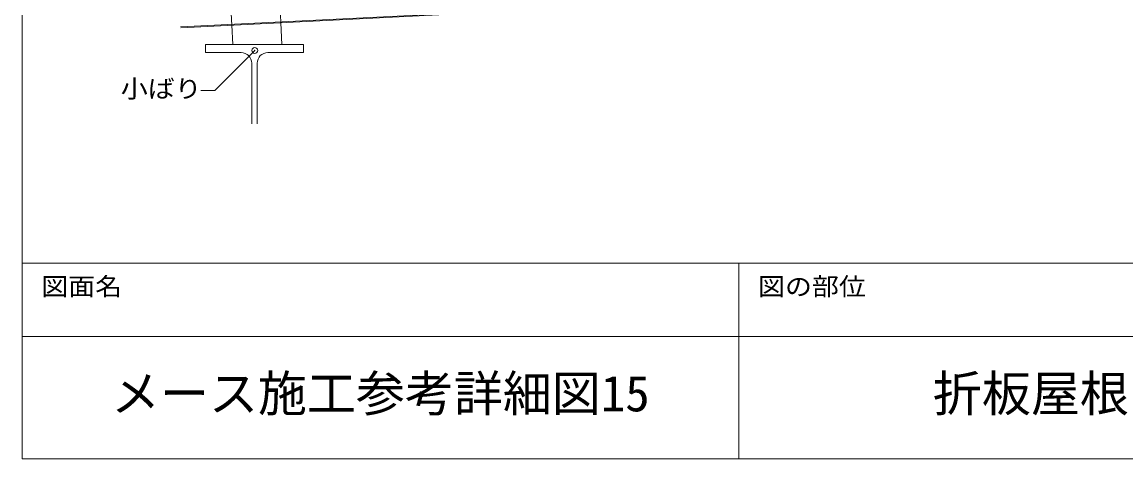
# Model space of a CAD drawing. Units: millimetres on the paper, enlarged 4 times, with parts at other scales. Extents: x -765 to 775, y -516 to 524.
# Drawn here: x -765 to -314.4, y -516.2 to -337.7 of the extents above; entities that cross this region are included whole.
import ezdxf
from ezdxf.enums import TextEntityAlignment as Align

# ---------------------------------------------------------------- set-up
doc = ezdxf.new("R2010")
doc.units = ezdxf.units.MM
doc.header["$LTSCALE"] = 4
doc.header["$PDMODE"] = 32
doc.header["$PDSIZE"] = 2.4
doc.linetypes.add('DASHED1', pattern=[1.8, 1.2, -0.6])
for name, color, linetype, lineweight in [('0-5_建具', 7, 'Continuous', 18), ('0-9_部材名・寸法', 7, 'Continuous', 18), ('0-A_枠線', 7, 'Continuous', 18)]:
    doc.layers.add(name, color=color, linetype=linetype, lineweight=lineweight)
doc.layers.add('0-B_図面情報', color=7, linetype='Continuous')
doc.styles.add('ＭＳ ゴシック', font='')
doc.styles.get('ＭＳ ゴシック').set_extended_font_data('MS Gothic')

msp = doc.modelspace()

# ---------------------------------------------------------------- linework, layer by layer
at = {"layer": '0-5_建具', "linetype": 'DASHED1'}
for p, q in [((-662.836, -270.109), (-659.423, -338.023)), ((-679.398, -339.027), (-682.811, -271.112))]:
    msp.add_line(p, q, dxfattribs=at)
at = {"layer": '0-5_建具'}
for p, q in [((-700.285, -339.756), (-573.232, -333.371)), ((-700.269, -340.076), (-573.216, -333.69)), ((-678.999, -346.971), (-679.398, -339.027)), ((-659.423, -338.023), (-658.973, -346.971)), ((-690.146, -346.971), (-690.146, -350.171)), ((-650.146, -346.971), (-690.146, -346.971)), ((-650.146, -350.171), (-650.146, -346.971)), ((-690.146, -350.171), (-675.646, -350.171)), ((-664.646, -350.171), (-650.146, -350.171)), ((-671.246, -379.365), (-671.246, -354.571)), ((-669.046, -354.571), (-669.046, -379.365))]:
    msp.add_line(p, q, dxfattribs=at)
for centre, start, end in [((-675.646, -354.571), 0, 90), ((-664.646, -354.571), 90, 180)]:
    msp.add_arc(centre, 4.4, start, end, dxfattribs=at)
at = {"layer": '0-9_部材名・寸法'}
for p in [(-670.021, -349.337), (-692.072, -365.655)]:
    msp.add_line(p, (-686.339, -365.655), dxfattribs=at)
msp.add_point((-670.021, -349.337), dxfattribs=at)
at = {"layer": '0-A_枠線'}
for p, q in [((-765.031, 523.812), (-765.031, -516.188)), ((-765.031, -436.188), (774.969, -436.188)), ((-765.031, -436.188), (-765.031, -516.188)), ((-472.387, -436.188), (-472.387, -516.188)), ((-765.031, -466.14), (774.969, -466.14)), ((-765.031, -516.188), (774.969, -516.188)), ((-765.031, -516.188), (774.969, -516.188))]:
    msp.add_line(p, q, dxfattribs=at)

# ---------------------------------------------------------------- texts
at = {"layer": '0-9_部材名・寸法', "style": 'ＭＳ ゴシック', "width": 1.1}
msp.add_text('小ばり', height=7.331, dxfattribs=at).set_placement((-724.713, -370.832), align=Align.BOTTOM_LEFT)
at = {"layer": '0-B_図面情報', "style": 'ＭＳ ゴシック', "width": 1.1}
for s, p in [('図面名', (-757.192, -451.626)), ('図の部位', (-464.549, -451.626))]:
    msp.add_text(s, height=7.331, dxfattribs=at).set_placement(p, align=Align.BOTTOM_LEFT)
at = {"layer": '0-B_図面情報', "style": 'ＭＳ ゴシック'}
for s, p in [('メース施工参考詳細図15', (-728.709, -501.164)), ('折板屋根\u3000パラペット関連断面詳細図', (-393.148, -501.164))]:
    msp.add_text(s, height=14.66, dxfattribs=at).set_placement(p, align=Align.BOTTOM_LEFT)

doc.saveas('drawing.dxf')
